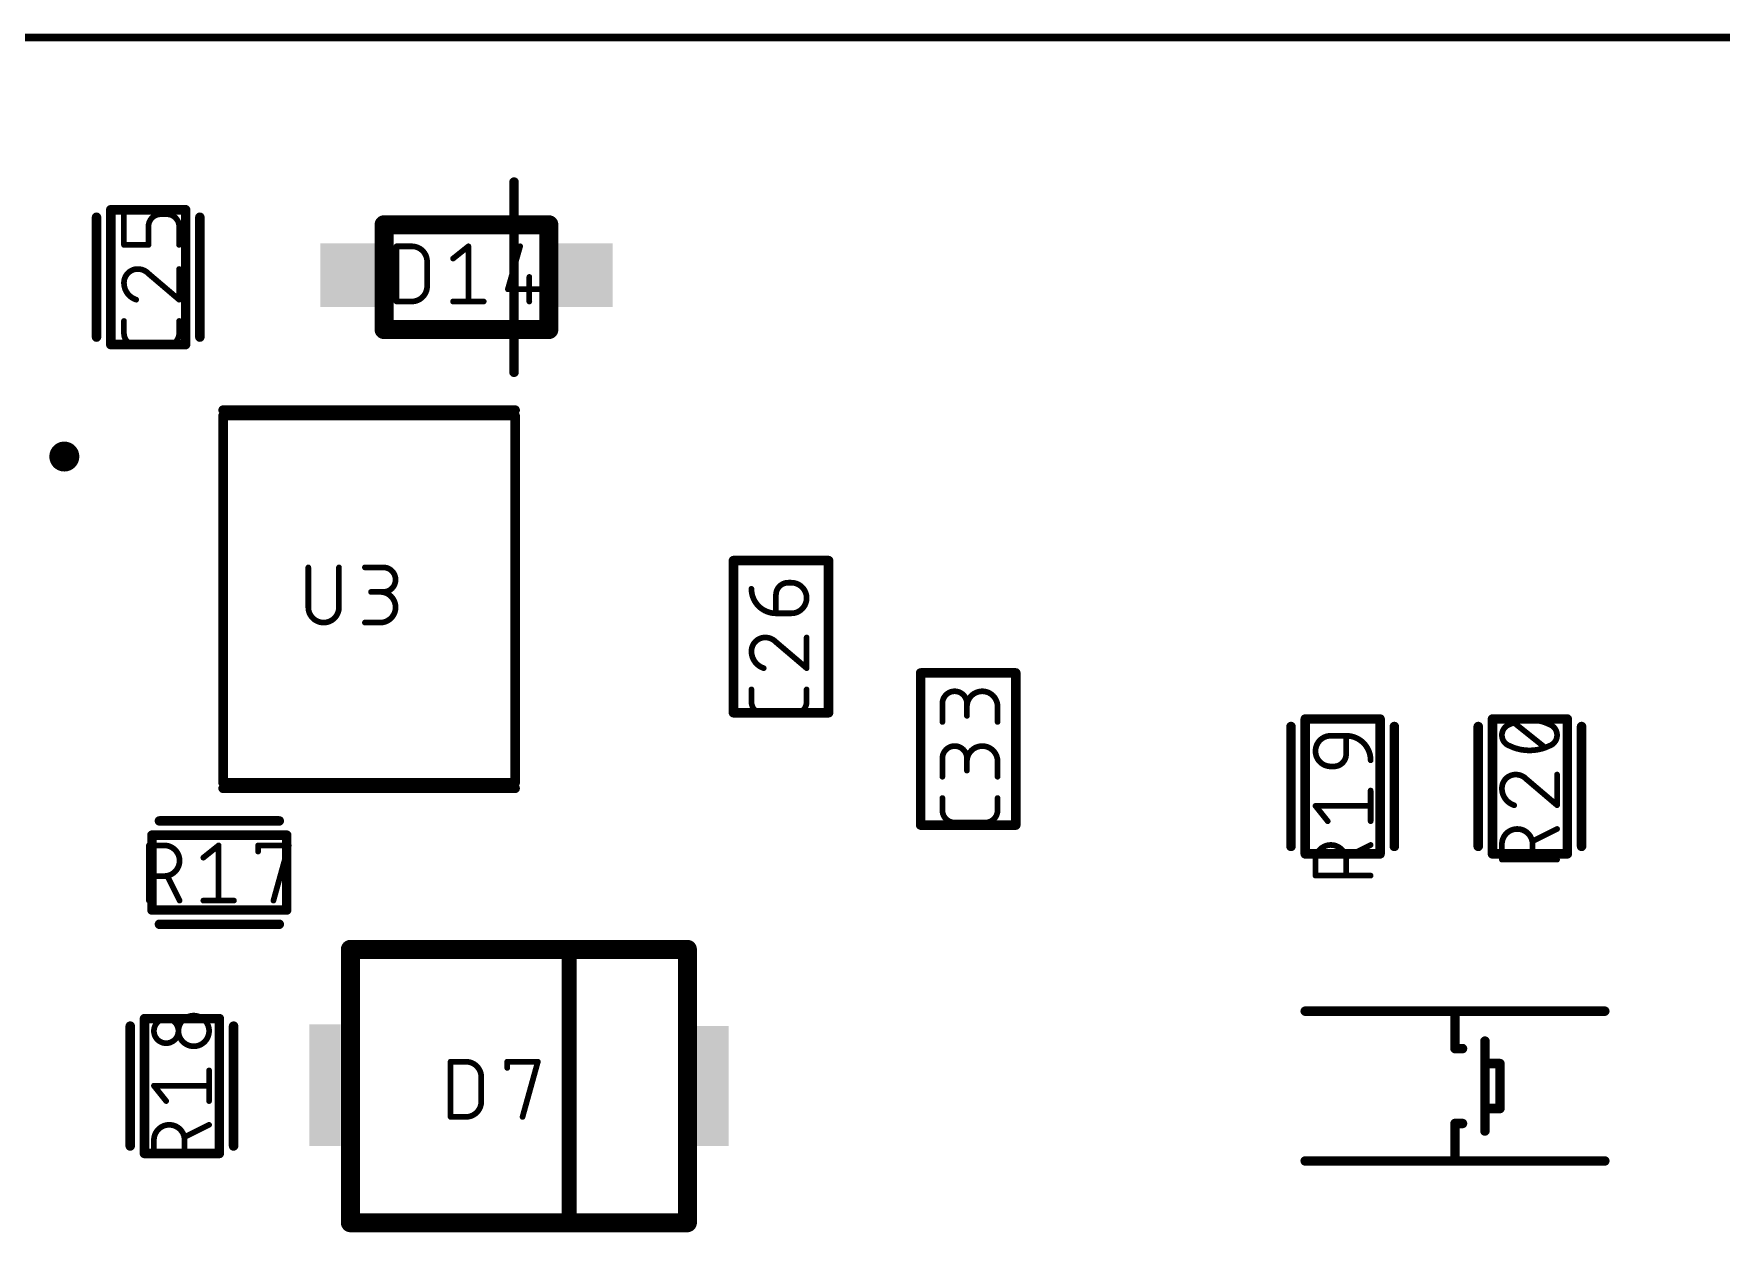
# Model space of a CAD drawing. Extents: x 0 to 107, y -11 to 54.
# Drawn here: x 14.02 to 36.56, y 38.05 to 54.05 of the extents above; entities that cross this region are included whole.
import ezdxf

# ---------------------------------------------------------------- set-up
doc = ezdxf.new("R2010")
doc.units = 0
for name, color, linetype in [('117', 253, 'CONTINUOUS'), ('21', 253, 'CONTINUOUS'), ('51', 253, 'CONTINUOUS')]:
    doc.layers.add(name, color=color, linetype=linetype)

# ---------------------------------------------------------------- blocks, each defined once
blk = doc.blocks.new('RECT')
blk.add_solid([(-0.5, -0.5), (0.5, -0.5), (-0.5, 0.5), (0.5, 0.5)])

msp = doc.modelspace()

# ---------------------------------------------------------------- linework, layer by layer
at = {"layer": '117'}
for points, const_width in [([(105, 54), (1.5, 54)], 0.1), ([(15.2264, 51.2311), (15.2264, 51.6403)], 0.0762), ([(15.7994, 51.6403), (15.7175, 51.6403)], 0.0762), ([(15.5538, 51.4766), (15.5538, 51.2311)], 0.0762), ([(15.963, 51.2311), (15.963, 51.4766)], 0.0762), ([(15.5538, 51.2311), (15.2264, 51.2311)], 0.0762), ([(18.8653, 50.4753), (18.8653, 51.2119)], 0.0762), ([(18.8653, 51.2119), (19.0699, 51.2119)], 0.0762), ([(19.6212, 51.0482), (19.8258, 51.2119)], 0.0762), ([(19.8258, 51.2119), (19.8258, 50.4753)], 0.0762), ([(20.5164, 51.2119), (20.3527, 50.639)], 0.0762), ([(15.963, 50.4995), (15.963, 50.9088)], 0.0762), ([(19.2745, 51.0073), (19.2745, 50.6799)], 0.0762), ([(15.5538, 50.8474), (15.963, 50.4995)], 0.0762), ([(20.6391, 50.8027), (20.6391, 50.4753)], 0.0762), ([(19.0699, 50.4753), (18.8653, 50.4753)], 0.0762), ([(19.6212, 50.4753), (20.0304, 50.4753)], 0.0762), ([(20.3527, 50.639), (20.7619, 50.639)], 0.0762), ([(15.2264, 50.0513), (15.2264, 50.215)], 0.0762), ([(15.963, 50.215), (15.963, 50.0513)], 0.0762), ([(15.7994, 49.8876), (15.3901, 49.8876)], 0.0762), ([(17.6881, 46.9247), (17.6881, 46.3927)], 0.0762), ([(18.0973, 46.3927), (18.0973, 46.9247)], 0.0762), ([(18.444, 46.9247), (18.6895, 46.9247)], 0.0762), ([(24.0964, 46.7208), (24.1373, 46.7208)], 0.0762), ([(18.6895, 46.5973), (18.5258, 46.5973)], 0.0762), ([(23.9327, 46.3115), (23.9327, 46.5571)], 0.0762), ([(18.444, 46.1881), (18.6486, 46.1881)], 0.0762), ([(24.1373, 46.3115), (23.9327, 46.3115)], 0.0762), ([(24.3419, 45.58), (24.3419, 45.9892)], 0.0762), ([(23.9327, 45.9278), (24.3419, 45.58)], 0.0762), ([(23.6053, 45.1318), (23.6053, 45.2955)], 0.0762), ([(24.3419, 45.2955), (24.3419, 45.1318)], 0.0762), ([(26.1553, 44.8615), (26.1553, 45.1071)], 0.0762), ([(26.4827, 45.1071), (26.4827, 44.9434)], 0.0762), ([(26.8919, 44.8615), (26.8919, 45.0661)], 0.0762), ([(24.1782, 44.9681), (23.769, 44.9681)], 0.0762), ([(34.1994, 44.522), (33.7901, 44.8494)], 0.0762), ([(31.3416, 44.6769), (31.5462, 44.6769)], 0.0762), ([(31.5462, 44.6769), (31.5462, 44.4313)], 0.0762), ([(26.1553, 44.13), (26.1553, 44.3755)], 0.0762), ([(26.4827, 44.3755), (26.4827, 44.2119)], 0.0762), ([(26.8919, 44.13), (26.8919, 44.3346)], 0.0762), ([(31.3825, 44.2676), (31.3416, 44.2676)], 0.0762), ([(34.363, 43.7495), (34.363, 44.1588)], 0.0762), ([(31.8736, 43.5361), (31.8736, 43.9453)], 0.0762), ([(33.9538, 44.0974), (34.363, 43.7495)], 0.0762), ([(26.1553, 43.6818), (26.1553, 43.8455)], 0.0762), ([(26.8919, 43.8455), (26.8919, 43.6818)], 0.0762), ([(31.3006, 43.5361), (31.137, 43.7407)], 0.0762), ([(31.137, 43.7407), (31.8736, 43.7407)], 0.0762), ([(26.7282, 43.5181), (26.319, 43.5181)], 0.0762), ([(33.6264, 43.0231), (33.6264, 43.2277)], 0.0762), ([(34.363, 43.4324), (34.0357, 43.2687)], 0.0762), ([(34.0357, 43.2277), (34.0357, 43.0231)], 0.0762), ([(15.5597, 42.4764), (15.5597, 43.213)], 0.0762), ([(15.5597, 43.213), (15.7643, 43.213)], 0.0762), ([(16.2861, 43.0494), (16.4907, 43.213)], 0.0762), ([(16.4907, 43.213), (16.4907, 42.4764)], 0.0762), ([(17.0176, 43.1312), (17.0176, 43.213)], 0.0762), ([(17.0176, 43.213), (17.4269, 43.213)], 0.0762), ([(17.4269, 43.213), (17.2223, 42.4764)], 0.0762), ([(31.137, 42.8097), (31.137, 43.0143)], 0.0762), ([(31.8736, 43.2189), (31.5462, 43.0553)], 0.0762), ([(31.5462, 43.0143), (31.5462, 42.8097)], 0.0762), ([(34.363, 43.0231), (33.6264, 43.0231)], 0.0762), ([(15.7643, 42.8038), (15.5597, 42.8038)], 0.0762), ([(15.9689, 42.4764), (15.8053, 42.8038)], 0.0762), ([(31.8736, 42.8097), (31.137, 42.8097)], 0.0762), ([(16.2861, 42.4764), (16.6953, 42.4764)], 0.0762), ([(19.5881, 39.5881), (19.5881, 40.3247)], 0.0762), ([(19.5881, 40.3247), (19.7927, 40.3247)], 0.0762), ([(20.344, 40.2429), (20.344, 40.3247)], 0.0762), ([(20.344, 40.3247), (20.7532, 40.3247)], 0.0762), ([(20.7532, 40.3247), (20.5486, 39.5881)], 0.0762), ([(16.363, 39.7995), (16.363, 40.2088)], 0.0762), ([(19.9973, 40.1201), (19.9973, 39.7927)], 0.0762), ([(15.7901, 39.7995), (15.6264, 40.0041)], 0.0762), ([(15.6264, 40.0041), (16.363, 40.0041)], 0.0762), ([(16.363, 39.4824), (16.0357, 39.3187)], 0.0762), ([(19.7927, 39.5881), (19.5881, 39.5881)], 0.0762), ([(15.6264, 39.0731), (15.6264, 39.2777)], 0.0762), ([(16.0357, 39.2777), (16.0357, 39.0731)], 0.0762), ([(16.363, 39.0731), (15.6264, 39.0731)], 0.0762)]:
    msp.add_lwpolyline(points, dxfattribs=dict(at, const_width=const_width))
for points, const_width in [([(15.2455, 51.6403, 1), (15.2074, 51.6403)], 0.0381), ([(15.7175, 51.6403, 0.4142), (15.5538, 51.4766)], 0.0762), ([(15.7175, 51.6593, 1), (15.7175, 51.6212)], 0.0381), ([(15.7175, 51.6212, 1), (15.7175, 51.6593)], 0.0381), ([(15.963, 51.4766, 0.4142), (15.7994, 51.6403)], 0.0762), ([(15.7994, 51.6593, 1), (15.7994, 51.6212)], 0.0381), ([(15.7994, 51.6212, 1), (15.7994, 51.6593)], 0.0381), ([(15.5729, 51.4766, 1), (15.5348, 51.4766)], 0.0381), ([(15.5348, 51.4766, 1), (15.5729, 51.4766)], 0.0381), ([(15.9821, 51.4766, 1), (15.944, 51.4766)], 0.0381), ([(15.944, 51.4766, 1), (15.9821, 51.4766)], 0.0381), ([(15.2264, 51.2501, 1), (15.2264, 51.212)], 0.0381), ([(15.2074, 51.2311, 1), (15.2455, 51.2311)], 0.0381), ([(15.5348, 51.2311, 1), (15.5729, 51.2311)], 0.0381), ([(15.5538, 51.212, 1), (15.5538, 51.2501)], 0.0381), ([(15.944, 51.2311, 1), (15.9821, 51.2311)], 0.0381), ([(18.8843, 51.2119, 1), (18.8462, 51.2119)], 0.0381), ([(18.8653, 51.2309, 1), (18.8653, 51.1928)], 0.0381), ([(19.2745, 51.0073, 0.4142), (19.0699, 51.2119)], 0.0762), ([(19.0699, 51.2309, 1), (19.0699, 51.1928)], 0.0381), ([(19.0699, 51.1928, 1), (19.0699, 51.2309)], 0.0381), ([(19.8448, 51.2119, 1), (19.8067, 51.2119)], 0.0381), ([(19.8377, 51.197, 1), (19.8139, 51.2268)], 0.0381), ([(20.5347, 51.2067, 1), (20.498, 51.2171)], 0.0381), ([(15.4106, 50.9088, 0.4142), (15.2264, 50.7246)], 0.0762), ([(15.5538, 50.8474, 0.2053), (15.4106, 50.9088)], 0.0762), ([(15.4106, 50.9278, 1), (15.4106, 50.8897)], 0.0381), ([(15.4106, 50.8897, 1), (15.4106, 50.9278)], 0.0381), ([(15.9821, 50.9088, 1), (15.944, 50.9088)], 0.0381), ([(19.2935, 51.0073, 1), (19.2554, 51.0073)], 0.0381), ([(19.2554, 51.0073, 1), (19.2935, 51.0073)], 0.0381), ([(19.6093, 51.0631, 1), (19.6331, 51.0333)], 0.0381), ([(15.2264, 50.7246, 0.3252), (15.3901, 50.4995)], 0.0762), ([(15.2455, 50.7246, 1), (15.2074, 50.7246)], 0.0381), ([(15.2074, 50.7246, 1), (15.2455, 50.7246)], 0.0381), ([(15.5662, 50.8619, 1), (15.5415, 50.8329)], 0.0381), ([(15.54, 50.8342, 1), (15.5676, 50.8605)], 0.0381), ([(19.0699, 50.4753, 0.4142), (19.2745, 50.6799)], 0.0762), ([(19.2935, 50.6799, 1), (19.2554, 50.6799)], 0.0381), ([(20.6582, 50.8027, 1), (20.6201, 50.8027)], 0.0381), ([(15.3843, 50.4814, 1), (15.396, 50.5177)], 0.0381), ([(15.944, 50.4995, 1), (15.9821, 50.4995)], 0.0381), ([(15.9507, 50.485, 1), (15.9754, 50.5141)], 0.0381), ([(18.8462, 50.4753, 1), (18.8843, 50.4753)], 0.0381), ([(18.8653, 50.4944, 1), (18.8653, 50.4563)], 0.0381), ([(19.0699, 50.4943, 1), (19.0699, 50.4563)], 0.0381), ([(19.0699, 50.4563, 1), (19.0699, 50.4944)], 0.0381), ([(19.2554, 50.6799, 1), (19.2935, 50.6799)], 0.0381), ([(19.6212, 50.4944, 1), (19.6212, 50.4563)], 0.0381), ([(19.8067, 50.4753, 1), (19.8448, 50.4753)], 0.0381), ([(20.0304, 50.4563, 1), (20.0304, 50.4944)], 0.0381), ([(20.3527, 50.658, 1), (20.3527, 50.6199)], 0.0381), ([(20.3344, 50.6442, 1), (20.371, 50.6338)], 0.0381), ([(20.6201, 50.4753, 1), (20.6582, 50.4753)], 0.0381), ([(20.7619, 50.6199, 1), (20.7619, 50.658)], 0.0381), ([(15.2455, 50.215, 1), (15.2074, 50.215)], 0.0381), ([(15.9821, 50.215, 1), (15.944, 50.215)], 0.0381), ([(15.2264, 50.0513, 0.4142), (15.3901, 49.8876)], 0.0762), ([(15.2455, 50.0513, 1), (15.2074, 50.0513)], 0.0381), ([(15.2074, 50.0513, 1), (15.2455, 50.0513)], 0.0381), ([(15.7994, 49.8876, 0.4142), (15.963, 50.0513)], 0.0762), ([(15.9821, 50.0513, 1), (15.944, 50.0513)], 0.0381), ([(15.944, 50.0513, 1), (15.9821, 50.0513)], 0.0381), ([(15.3901, 49.9067, 1), (15.3901, 49.8686)], 0.0381), ([(15.3901, 49.8686, 1), (15.3901, 49.9067)], 0.0381), ([(15.7994, 49.9067, 1), (15.7994, 49.8686)], 0.0381), ([(15.7994, 49.8686, 1), (15.7994, 49.9067)], 0.0381), ([(17.7072, 46.9247, 1), (17.6691, 46.9247)], 0.0381), ([(18.1164, 46.9247, 1), (18.0783, 46.9247)], 0.0381), ([(18.444, 46.9438, 1), (18.444, 46.9057)], 0.0381), ([(18.6895, 46.9438, 1), (18.6895, 46.9057)], 0.0381), ([(18.6895, 46.5973, 1), (18.6895, 46.9247)], 0.0762), ([(18.6895, 46.9057, 1), (18.6895, 46.9438)], 0.0381), ([(23.6053, 46.6389, 0.4142), (23.9327, 46.3115)], 0.0762), ([(23.6243, 46.6389, 1), (23.5862, 46.6389)], 0.0381), ([(24.0964, 46.7207, 0.4142), (23.9327, 46.5571)], 0.0762), ([(24.0964, 46.7398, 1), (24.0964, 46.7017)], 0.0381), ([(24.0964, 46.7017, 1), (24.0964, 46.7398)], 0.0381), ([(24.1373, 46.3115, 1), (24.1373, 46.7208)], 0.0762), ([(24.1373, 46.7398, 1), (24.1373, 46.7017)], 0.0381), ([(24.1373, 46.7017, 1), (24.1373, 46.7398)], 0.0381), ([(17.6881, 46.3927, 1), (18.0973, 46.3927)], 0.0762), ([(17.7072, 46.3927, 1), (17.6691, 46.3927)], 0.0381), ([(18.1164, 46.3927, 1), (18.0783, 46.3927)], 0.0381), ([(18.5258, 46.6164, 1), (18.5258, 46.5783)], 0.0381), ([(18.6486, 46.1881, 1), (18.6486, 46.5973)], 0.0762), ([(18.6486, 46.6164, 1), (18.6486, 46.5783)], 0.0381), ([(18.6895, 46.6164, 1), (18.6895, 46.5783)], 0.0381), ([(18.6895, 46.5783, 1), (18.6895, 46.6164)], 0.0381), ([(23.9517, 46.5571, 1), (23.9136, 46.5571)], 0.0381), ([(23.9136, 46.5571, 1), (23.9517, 46.5571)], 0.0381), ([(17.6691, 46.3927, 1), (17.7072, 46.3927)], 0.0381), ([(18.0783, 46.3927, 1), (18.1164, 46.3927)], 0.0381), ([(18.444, 46.2072, 1), (18.444, 46.1691)], 0.0381), ([(18.6486, 46.2072, 1), (18.6486, 46.1691)], 0.0381), ([(18.6486, 46.1691, 1), (18.6486, 46.2072)], 0.0381), ([(23.9136, 46.3115, 1), (23.9517, 46.3115)], 0.0381), ([(23.9327, 46.3306, 1), (23.9327, 46.2925)], 0.0381), ([(23.9327, 46.2925, 1), (23.9327, 46.3306)], 0.0381), ([(24.1373, 46.3306, 1), (24.1373, 46.2925)], 0.0381), ([(24.1373, 46.2925, 1), (24.1373, 46.3306)], 0.0381), ([(23.7895, 45.9892, 0.4142), (23.6053, 45.8051)], 0.0762), ([(23.7894, 46.0083, 1), (23.7895, 45.9702)], 0.0381), ([(23.9327, 45.9278, 0.2053), (23.7895, 45.9892)], 0.0762), ([(23.7895, 45.9702, 1), (23.7895, 46.0083)], 0.0381), ([(24.361, 45.9892, 1), (24.3229, 45.9892)], 0.0381), ([(23.6053, 45.8051, 0.3252), (23.769, 45.58)], 0.0762), ([(23.5862, 45.8051, 1), (23.6243, 45.8051)], 0.0381), ([(23.6243, 45.8051, 1), (23.5863, 45.8051)], 0.0381), ([(23.945, 45.9424, 1), (23.9203, 45.9133)], 0.0381), ([(23.9189, 45.9147, 1), (23.9465, 45.941)], 0.0381), ([(23.7631, 45.5619, 1), (23.7749, 45.5981)], 0.0381), ([(24.3229, 45.58, 1), (24.361, 45.58)], 0.0381), ([(24.3296, 45.5655, 1), (24.3542, 45.5945)], 0.0381), ([(23.6243, 45.2955, 1), (23.5862, 45.2955)], 0.0381), ([(24.361, 45.2955, 1), (24.3229, 45.2955)], 0.0381), ([(26.4827, 45.1071, 1), (26.1553, 45.1071)], 0.0762), ([(26.8919, 45.0661, 1), (26.4827, 45.0661)], 0.0762), ([(23.6053, 45.1318, 0.4142), (23.769, 44.9681)], 0.0762), ([(23.6243, 45.1318, 1), (23.5862, 45.1318)], 0.0381), ([(23.5862, 45.1318, 1), (23.6243, 45.1318)], 0.0381), ([(24.1782, 44.9681, 0.4142), (24.3419, 45.1318)], 0.0762), ([(24.361, 45.1318, 1), (24.3229, 45.1318)], 0.0381), ([(24.3229, 45.1318, 1), (24.361, 45.1318)], 0.0381), ([(26.1744, 45.1071, 1), (26.1363, 45.1071)], 0.0381), ([(26.1363, 45.1071, 1), (26.1744, 45.1071)], 0.0381), ([(26.5017, 45.1071, 1), (26.4636, 45.1071)], 0.0381), ([(26.4636, 45.1071, 1), (26.5017, 45.1071)], 0.0381), ([(26.4636, 45.0661, 1), (26.5017, 45.0661)], 0.0381), ([(26.9109, 45.0661, 1), (26.8728, 45.0661)], 0.0381), ([(26.8728, 45.0661, 1), (26.9109, 45.0661)], 0.0381), ([(23.769, 44.9871, 1), (23.769, 44.949)], 0.0381), ([(23.769, 44.949, 1), (23.769, 44.9871)], 0.0381), ([(24.1782, 44.9871, 1), (24.1782, 44.949)], 0.0381), ([(24.1782, 44.949, 1), (24.1782, 44.9871)], 0.0381), ([(26.1363, 44.8615, 1), (26.1744, 44.8615)], 0.0381), ([(26.4636, 44.9434, 1), (26.5017, 44.9434)], 0.0381), ([(26.8728, 44.8615, 1), (26.9109, 44.8615)], 0.0381), ([(33.7288, 44.8289, 0.3205), (33.6264, 44.6857)], 0.0762), ([(33.9947, 44.8903, 0.1139), (33.7288, 44.8289)], 0.0762), ([(33.7204, 44.846, 1), (33.7371, 44.8118)], 0.0381), ([(33.7349, 44.8109, 1), (33.7226, 44.8469)], 0.0381), ([(33.802, 44.8642, 1), (33.7782, 44.8345)], 0.0381), ([(34.2607, 44.8289, 0.1139), (33.9947, 44.8903)], 0.0762), ([(33.9947, 44.9093, 1), (33.9947, 44.8712)], 0.0381), ([(33.9947, 44.8712, 1), (33.9947, 44.9093)], 0.0381), ([(34.363, 44.6857, 0.3205), (34.2607, 44.8289)], 0.0762), ([(34.2669, 44.8469, 1), (34.2546, 44.8109)], 0.0381), ([(34.2524, 44.8118, 1), (34.2691, 44.846)], 0.0381), ([(31.3416, 44.6769, 1), (31.3416, 44.2676)], 0.0762), ([(31.3416, 44.6959, 1), (31.3416, 44.6578)], 0.0381), ([(31.3416, 44.6578, 1), (31.3416, 44.6959)], 0.0381), ([(31.5652, 44.6769, 1), (31.5271, 44.6769)], 0.0381), ([(31.8736, 44.3495, 0.4142), (31.5462, 44.6769)], 0.0762), ([(31.5462, 44.6959, 1), (31.5462, 44.6578)], 0.0381), ([(31.5462, 44.6578, 1), (31.5462, 44.6959)], 0.0381), ([(33.6264, 44.6857, 0.3205), (33.7288, 44.5424)], 0.0762), ([(33.6455, 44.6857, 1), (33.6074, 44.6857)], 0.0381), ([(33.6074, 44.6857, 1), (33.6455, 44.6857)], 0.0381), ([(34.2607, 44.5424, 0.3204), (34.363, 44.6857)], 0.0762), ([(34.3821, 44.6857, 1), (34.344, 44.6857)], 0.0381), ([(34.344, 44.6857, 1), (34.3821, 44.6857)], 0.0381), ([(26.4827, 44.3755, 1), (26.1553, 44.3755)], 0.0762), ([(26.1744, 44.3755, 1), (26.1363, 44.3755)], 0.0381), ([(26.1363, 44.3755, 1), (26.1744, 44.3755)], 0.0381), ([(26.5017, 44.3755, 1), (26.4636, 44.3755)], 0.0381), ([(26.4636, 44.3755, 1), (26.5017, 44.3755)], 0.0381), ([(26.8919, 44.3346, 1), (26.4827, 44.3346)], 0.0762), ([(31.3825, 44.2676, 0.4142), (31.5462, 44.4313)], 0.0762), ([(31.5652, 44.4313, 1), (31.5271, 44.4313)], 0.0381), ([(31.5271, 44.4313, 1), (31.5652, 44.4313)], 0.0381), ([(33.7371, 44.5596, 1), (33.7204, 44.5253)], 0.0381), ([(33.7288, 44.5424, 0.1139), (33.9947, 44.4811)], 0.0762), ([(33.7226, 44.5244, 1), (33.7349, 44.5605)], 0.0381), ([(33.9947, 44.4811, 0.1139), (34.2607, 44.5424)], 0.0762), ([(33.9947, 44.5001, 1), (33.9947, 44.462)], 0.0381), ([(33.9947, 44.462, 1), (33.9947, 44.5001)], 0.0381), ([(34.1875, 44.5071, 1), (34.2113, 44.5369)], 0.0381), ([(34.2546, 44.5605, 1), (34.2669, 44.5244)], 0.0381), ([(34.2691, 44.5253, 1), (34.2524, 44.5596)], 0.0381), ([(26.4636, 44.3346, 1), (26.5017, 44.3346)], 0.0381), ([(26.4636, 44.2119, 1), (26.5017, 44.2119)], 0.0381), ([(26.9109, 44.3346, 1), (26.8728, 44.3346)], 0.0381), ([(26.8728, 44.3346, 1), (26.9109, 44.3346)], 0.0381), ([(31.3416, 44.2867, 1), (31.3416, 44.2486)], 0.0381), ([(31.3416, 44.2486, 1), (31.3416, 44.2867)], 0.0381), ([(31.3825, 44.2867, 1), (31.3825, 44.2486)], 0.0381), ([(31.3825, 44.2486, 1), (31.3825, 44.2867)], 0.0381), ([(31.8545, 44.3495, 1), (31.8926, 44.3495)], 0.0381), ([(33.8106, 44.1588, 0.4142), (33.6264, 43.9746)], 0.0762), ([(33.9538, 44.0974, 0.2053), (33.8106, 44.1588)], 0.0762), ([(33.8106, 44.1778, 1), (33.8106, 44.1397)], 0.0381), ([(33.8106, 44.1397, 1), (33.8106, 44.1778)], 0.0381), ([(34.3821, 44.1588, 1), (34.344, 44.1588)], 0.0381), ([(26.1363, 44.13, 1), (26.1744, 44.13)], 0.0381), ([(26.8728, 44.13, 1), (26.9109, 44.13)], 0.0381), ([(31.8926, 43.9453, 1), (31.8545, 43.9453)], 0.0381), ([(33.6264, 43.9746, 0.3252), (33.7901, 43.7495)], 0.0762), ([(33.6455, 43.9746, 1), (33.6074, 43.9746)], 0.0381), ([(33.6074, 43.9746, 1), (33.6455, 43.9746)], 0.0381), ([(33.9662, 44.1119, 1), (33.9415, 44.0829)], 0.0381), ([(33.94, 44.0842, 1), (33.9676, 44.1105)], 0.0381), ([(26.1743, 43.6818, 1), (26.1362, 43.6818)], 0.0381), ([(26.1744, 43.8455, 1), (26.1363, 43.8455)], 0.0381), ([(26.1553, 43.6818, 0.4142), (26.319, 43.5181)], 0.0762), ([(26.7282, 43.5181, 0.4142), (26.8919, 43.6818)], 0.0762), ([(26.9109, 43.8455, 1), (26.8728, 43.8455)], 0.0381), ([(26.9109, 43.6818, 1), (26.8728, 43.6818)], 0.0381), ([(31.1518, 43.7526, 1), (31.1221, 43.7288)], 0.0381), ([(31.137, 43.7598, 1), (31.137, 43.7217)], 0.0381), ([(31.8736, 43.7217, 1), (31.8736, 43.7598)], 0.0381), ([(33.7843, 43.7314, 1), (33.796, 43.7677)], 0.0381), ([(34.344, 43.7495, 1), (34.3821, 43.7495)], 0.0381), ([(34.3507, 43.735, 1), (34.3754, 43.7641)], 0.0381), ([(26.1363, 43.6818, 1), (26.1744, 43.6818)], 0.0381), ([(26.319, 43.5372, 1), (26.319, 43.4991)], 0.0381), ([(26.319, 43.4991, 1), (26.319, 43.5372)], 0.0381), ([(26.7282, 43.5372, 1), (26.7282, 43.4991)], 0.0381), ([(26.7282, 43.4991, 1), (26.7282, 43.5372)], 0.0381), ([(26.8728, 43.6818, 1), (26.9109, 43.6818)], 0.0381), ([(31.2858, 43.5242, 1), (31.3155, 43.548)], 0.0381), ([(31.8545, 43.5361, 1), (31.8926, 43.5361)], 0.0381), ([(34.0357, 43.2277, 1), (33.6264, 43.2277)], 0.0762), ([(33.6455, 43.2277, 1), (33.6074, 43.2277)], 0.0381), ([(34.0271, 43.2857, 1), (34.0442, 43.2516)], 0.0381), ([(34.0547, 43.2277, 1), (34.0166, 43.2277)], 0.0381), ([(34.3716, 43.4153, 1), (34.3545, 43.4494)], 0.0381), ([(15.5597, 43.2321, 1), (15.5597, 43.194)], 0.0381), ([(15.5788, 43.213, 1), (15.5407, 43.213)], 0.0381), ([(15.7643, 43.2321, 1), (15.7643, 43.194)], 0.0381), ([(15.7643, 42.8038, 1), (15.7643, 43.213)], 0.0762), ([(15.7643, 43.194, 1), (15.7643, 43.2321)], 0.0381), ([(16.2742, 43.0642, 1), (16.298, 43.0345)], 0.0381), ([(16.5098, 43.213, 1), (16.4717, 43.213)], 0.0381), ([(16.5026, 43.1982, 1), (16.4788, 43.2279)], 0.0381), ([(17.0176, 43.2321, 1), (17.0176, 43.194)], 0.0381), ([(17.0367, 43.213, 1), (16.9986, 43.213)], 0.0381), ([(16.9986, 43.1312, 1), (17.0367, 43.1312)], 0.0381), ([(17.4452, 43.2079, 1), (17.4085, 43.2181)], 0.0381), ([(17.4269, 43.194, 1), (17.4269, 43.2321)], 0.0381), ([(31.156, 43.0143, 1), (31.1179, 43.0143)], 0.0381), ([(31.5462, 43.0143, 1), (31.137, 43.0143)], 0.0762), ([(31.5377, 43.0723, 1), (31.5547, 43.0382)], 0.0381), ([(31.5652, 43.0143, 1), (31.5271, 43.0143)], 0.0381), ([(31.8821, 43.2019, 1), (31.865, 43.236)], 0.0381), ([(33.6074, 43.2277, 1), (33.6455, 43.2277)], 0.0381), ([(33.6264, 43.0422, 1), (33.6264, 43.0041)], 0.0381), ([(33.6074, 43.0231, 1), (33.6455, 43.0231)], 0.0381), ([(34.0166, 43.2277, 1), (34.0547, 43.2277)], 0.0381), ([(34.0166, 43.0231, 1), (34.0547, 43.0231)], 0.0381), ([(34.363, 43.0041, 1), (34.363, 43.0422)], 0.0381), ([(15.5597, 42.8229, 1), (15.5597, 42.7848)], 0.0381), ([(15.7643, 42.8229, 1), (15.7643, 42.7848)], 0.0381), ([(15.7643, 42.7848, 1), (15.7643, 42.8229)], 0.0381), ([(15.8223, 42.8123, 1), (15.7882, 42.7953)], 0.0381), ([(31.1179, 43.0143, 1), (31.156, 43.0143)], 0.0381), ([(31.1179, 42.8097, 1), (31.156, 42.8097)], 0.0381), ([(31.137, 42.8288, 1), (31.137, 42.7907)], 0.0381), ([(31.5271, 43.0143, 1), (31.5652, 43.0143)], 0.0381), ([(31.5271, 42.8097, 1), (31.5652, 42.8097)], 0.0381), ([(31.8736, 42.7907, 1), (31.8736, 42.8288)], 0.0381), ([(15.5407, 42.4764, 1), (15.5788, 42.4764)], 0.0381), ([(15.9519, 42.4679, 1), (15.986, 42.485)], 0.0381), ([(16.2861, 42.4955, 1), (16.2861, 42.4574)], 0.0381), ([(16.4717, 42.4764, 1), (16.5098, 42.4764)], 0.0381), ([(16.6953, 42.4574, 1), (16.6953, 42.4955)], 0.0381), ([(17.2039, 42.4815, 1), (17.2406, 42.4713)], 0.0381), ([(15.7901, 40.8994, 1), (15.7901, 40.572)], 0.0762), ([(15.7901, 40.572, 1), (15.7901, 40.8994)], 0.0762), ([(15.7901, 40.9184, 1), (15.7901, 40.8803)], 0.0381), ([(15.7901, 40.8803, 1), (15.7901, 40.9184)], 0.0381), ([(16.1584, 40.9403, 1), (16.1584, 40.5311)], 0.0762), ([(16.1584, 40.5311, 1), (16.1584, 40.9403)], 0.0762), ([(16.1584, 40.9593, 1), (16.1584, 40.9212)], 0.0381), ([(16.1584, 40.9212, 1), (16.1584, 40.9593)], 0.0381), ([(15.7901, 40.591, 1), (15.7901, 40.5529)], 0.0381), ([(15.7901, 40.5529, 1), (15.7901, 40.591)], 0.0381), ([(16.1584, 40.5501, 1), (16.1584, 40.512)], 0.0381), ([(16.1584, 40.512, 1), (16.1584, 40.5501)], 0.0381), ([(19.5881, 40.3438, 1), (19.5881, 40.3056)], 0.0381), ([(19.6072, 40.3247, 1), (19.5691, 40.3247)], 0.0381), ([(19.7927, 40.3438, 1), (19.7927, 40.3056)], 0.0381), ([(19.9973, 40.1201, 0.4142), (19.7927, 40.3247)], 0.0762), ([(19.7927, 40.3056, 1), (19.7927, 40.3438)], 0.0381), ([(20.344, 40.3438, 1), (20.344, 40.3056)], 0.0381), ([(20.3631, 40.3247, 1), (20.325, 40.3247)], 0.0381), ([(20.7716, 40.3196, 1), (20.7349, 40.3298)], 0.0381), ([(20.7532, 40.3056, 1), (20.7532, 40.3438)], 0.0381), ([(16.3821, 40.2088, 1), (16.344, 40.2088)], 0.0381), ([(20.0164, 40.1201, 1), (19.9783, 40.1201)], 0.0381), ([(19.9783, 40.1201, 1), (20.0164, 40.1201)], 0.0381), ([(20.325, 40.2429, 1), (20.3631, 40.2429)], 0.0381), ([(15.6264, 40.0232, 1), (15.6264, 39.9851)], 0.0381), ([(15.6413, 40.016, 1), (15.6116, 39.9922)], 0.0381), ([(16.363, 39.9851, 1), (16.363, 40.0232)], 0.0381), ([(15.7753, 39.7876, 1), (15.805, 39.8114)], 0.0381), ([(16.344, 39.7995, 1), (16.3821, 39.7995)], 0.0381), ([(19.7927, 39.5881, 0.4142), (19.9973, 39.7927)], 0.0762), ([(20.0164, 39.7927, 1), (19.9783, 39.7927)], 0.0381), ([(19.9783, 39.7927, 1), (20.0164, 39.7927)], 0.0381), ([(16.0357, 39.2777, 1), (15.6264, 39.2777)], 0.0762), ([(16.3716, 39.4653, 1), (16.3545, 39.4994)], 0.0381), ([(19.5881, 39.6072, 1), (19.5881, 39.5691)], 0.0381), ([(19.5691, 39.5881, 1), (19.6072, 39.5881)], 0.0381), ([(19.7927, 39.6071, 1), (19.7927, 39.5691)], 0.0381), ([(19.7927, 39.5691, 1), (19.7927, 39.6072)], 0.0381), ([(20.5303, 39.5932, 1), (20.567, 39.583)], 0.0381), ([(15.6455, 39.2777, 1), (15.6074, 39.2777)], 0.0381), ([(15.6074, 39.2777, 1), (15.6455, 39.2777)], 0.0381), ([(16.0271, 39.3357, 1), (16.0442, 39.3016)], 0.0381), ([(16.0547, 39.2777, 1), (16.0166, 39.2777)], 0.0381), ([(16.0166, 39.2777, 1), (16.0547, 39.2777)], 0.0381), ([(15.6264, 39.0922, 1), (15.6264, 39.0541)], 0.0381), ([(15.6074, 39.0731, 1), (15.6455, 39.0731)], 0.0381), ([(16.0166, 39.0731, 1), (16.0547, 39.0731)], 0.0381), ([(16.363, 39.0541, 1), (16.363, 39.0922)], 0.0381)]:
    msp.add_lwpolyline(points, format="xyb", dxfattribs=dict(at, const_width=const_width))
at = {"layer": '21'}
for points, const_width in [([(20.435, 49.53), (20.435, 52.07)], 0.127), ([(14.86, 51.6), (14.86, 50)], 0.127), ([(16.24, 51.6), (16.24, 50)], 0.127), ([(16.55, 49.025), (20.45, 49.025)], 0.127), ([(23.365, 47.016), (24.635, 47.016)], 0.127), ([(23.365, 44.984), (23.365, 47.016)], 0.127), ([(24.635, 44.984), (24.635, 47.016)], 0.127), ([(25.865, 45.516), (27.135, 45.516)], 0.127), ([(25.865, 43.484), (25.865, 45.516)], 0.127), ([(27.135, 43.484), (27.135, 45.516)], 0.127), ([(23.365, 44.984), (24.635, 44.984)], 0.127), ([(30.81, 44.8), (30.81, 43.2)], 0.127), ([(32.19, 44.8), (32.19, 43.2)], 0.127), ([(33.31, 43.2), (33.31, 44.8)], 0.127), ([(34.69, 43.2), (34.69, 44.8)], 0.127), ([(16.55, 43.975), (20.45, 43.975)], 0.127), ([(15.7, 43.54), (17.3, 43.54)], 0.127), ([(25.865, 43.484), (27.135, 43.484)], 0.127), ([(15.7, 42.16), (17.3, 42.16)], 0.127), ([(18.25, 41.825), (21.17, 41.825)], 0.254), ([(21.17, 41.825), (22.75, 41.825)], 0.254), ([(21.17, 38.175), (21.17, 41.825)], 0.2), ([(22.75, 41.825), (22.75, 41.25)], 0.254), ([(33, 41), (31, 41)], 0.127), ([(35, 41), (33, 41)], 0.127), ([(33, 41), (33, 40.5)], 0.127), ([(15.31, 39.2), (15.31, 40.8)], 0.127), ([(16.69, 39.2), (16.69, 40.8)], 0.127), ([(33, 40.5), (33.1, 40.5)], 0.127), ([(33.4, 40.3), (33.4, 40.6)], 0.127), ([(33.4, 39.7), (33.4, 40.3)], 0.127), ([(33.6, 40.3), (33.4, 40.3)], 0.127), ([(33.6, 39.7), (33.6, 40.3)], 0.127), ([(33.4, 39.4), (33.4, 39.7)], 0.127), ([(33.4, 39.7), (33.6, 39.7)], 0.127), ([(33, 39), (33, 39.5)], 0.127), ([(33, 39.5), (33.1, 39.5)], 0.127), ([(33, 39), (31, 39)], 0.127), ([(35, 39), (33, 39)], 0.127), ([(18.25, 38.175), (18.25, 38.75)], 0.254), ([(22.75, 38.175), (22.75, 38.75)], 0.254), ([(21.17, 38.175), (18.25, 38.175)], 0.254), ([(22.75, 38.175), (21.17, 38.175)], 0.254)]:
    msp.add_lwpolyline(points, dxfattribs=dict(at, const_width=const_width))
for points, const_width in [([(20.4668, 52.07, 1), (20.4033, 52.07)], 0.0635), ([(14.8918, 51.6, 1), (14.8283, 51.6)], 0.0635), ([(16.2718, 51.6, 1), (16.2083, 51.6)], 0.0635), ([(14.8283, 50, 1), (14.8918, 50)], 0.0635), ([(16.2083, 50, 1), (16.2718, 50)], 0.0635), ([(20.4033, 49.53, 1), (20.4668, 49.53)], 0.0635), ([(16.55, 49.0568, 1), (16.55, 48.9933)], 0.0635), ([(20.45, 48.9933, 1), (20.45, 49.0568)], 0.0635), ([(14.43, 48.305, 1), (14.43, 48.505, 1), (14.43, 48.305)], 0.2), ([(23.365, 47.0478, 1), (23.365, 46.9843)], 0.0635), ([(23.3968, 47.016, 1), (23.3333, 47.016)], 0.0635), ([(24.6668, 47.016, 1), (24.6033, 47.016)], 0.0635), ([(24.635, 46.9843, 1), (24.635, 47.0478)], 0.0635), ([(25.865, 45.5478, 1), (25.865, 45.4843)], 0.0635), ([(25.8968, 45.516, 1), (25.8333, 45.516)], 0.0635), ([(27.1668, 45.516, 1), (27.1033, 45.516)], 0.0635), ([(27.135, 45.4843, 1), (27.135, 45.5478)], 0.0635), ([(23.365, 45.0158, 1), (23.365, 44.9522)], 0.0635), ([(23.3333, 44.984, 1), (23.3968, 44.984)], 0.0635), ([(24.6033, 44.984, 1), (24.6668, 44.984)], 0.0635), ([(24.635, 44.9522, 1), (24.635, 45.0158)], 0.0635), ([(30.8418, 44.8, 1), (30.7783, 44.8)], 0.0635), ([(32.2218, 44.8, 1), (32.1583, 44.8)], 0.0635), ([(33.3418, 44.8, 1), (33.2782, 44.8)], 0.0635), ([(34.7218, 44.8, 1), (34.6583, 44.8)], 0.0635), ([(16.55, 44.0068, 1), (16.55, 43.9432)], 0.0635), ([(20.45, 43.9432, 1), (20.45, 44.0068)], 0.0635), ([(15.7, 43.5718, 1), (15.7, 43.5082)], 0.0635), ([(17.3, 43.5082, 1), (17.3, 43.5718)], 0.0635), ([(25.865, 43.5158, 1), (25.865, 43.4522)], 0.0635), ([(25.8333, 43.484, 1), (25.8968, 43.484)], 0.0635), ([(27.1033, 43.484, 1), (27.1668, 43.484)], 0.0635), ([(27.135, 43.4522, 1), (27.135, 43.5158)], 0.0635), ([(30.7783, 43.2, 1), (30.8418, 43.2)], 0.0635), ([(32.1583, 43.2, 1), (32.2218, 43.2)], 0.0635), ([(33.2782, 43.2, 1), (33.3418, 43.2)], 0.0635), ([(34.6583, 43.2, 1), (34.7218, 43.2)], 0.0635), ([(15.7, 42.1918, 1), (15.7, 42.1283)], 0.0635), ([(17.3, 42.1283, 1), (17.3, 42.1918)], 0.0635), ([(18.25, 41.8885, 1), (18.25, 41.7615)], 0.127), ([(18.25, 41.25, 0.0083), (18.25, 41.825)], 0.254), ([(18.3135, 41.8261, 1), (18.1865, 41.8239)], 0.127), ([(21.17, 41.8885, 1), (21.17, 41.7615)], 0.127), ([(21.22, 41.825, 1), (21.12, 41.825)], 0.1), ([(21.17, 41.7615, 1), (21.17, 41.8885)], 0.127), ([(22.8135, 41.825, 1), (22.6865, 41.825)], 0.127), ([(22.75, 41.7615, 1), (22.75, 41.8885)], 0.127), ([(18.1865, 41.2511, 1), (18.3135, 41.2489)], 0.127), ([(22.6865, 41.25, 1), (22.8135, 41.25)], 0.127), ([(31, 41.0318, 1), (31, 40.9682)], 0.0635), ([(33, 41.0318, 1), (33, 40.9682)], 0.0635), ([(33.0318, 41, 1), (32.9682, 41)], 0.0635), ([(33, 40.9682, 1), (33, 41.0318)], 0.0635), ([(35, 40.9682, 1), (35, 41.0318)], 0.0635), ([(15.3418, 40.8, 1), (15.2782, 40.8)], 0.0635), ([(16.7218, 40.8, 1), (16.6583, 40.8)], 0.0635), ([(33, 40.5318, 1), (33, 40.4682)], 0.0635), ([(33.1, 40.4682, 1), (33.1, 40.5318)], 0.0635), ([(33.4318, 40.6, 1), (33.3682, 40.6)], 0.0635), ([(32.9682, 40.5, 1), (33.0318, 40.5)], 0.0635), ([(33.4318, 40.3, 1), (33.3682, 40.3)], 0.0635), ([(33.4, 40.3318, 1), (33.4, 40.2683)], 0.0635), ([(33.6318, 40.3, 1), (33.5682, 40.3)], 0.0635), ([(33.6, 40.2683, 1), (33.6, 40.3318)], 0.0635), ([(33.3682, 40.3, 1), (33.4318, 40.3)], 0.0635), ([(33.4318, 39.7, 1), (33.3682, 39.7)], 0.0635), ([(33.3682, 39.7, 1), (33.4318, 39.7)], 0.0635), ([(33.4, 39.7318, 1), (33.4, 39.6683)], 0.0635), ([(33.5682, 39.7, 1), (33.6318, 39.7)], 0.0635), ([(33.6, 39.6683, 1), (33.6, 39.7318)], 0.0635), ([(33.0318, 39.5, 1), (32.9682, 39.5)], 0.0635), ([(33, 39.5318, 1), (33, 39.4682)], 0.0635), ([(33.1, 39.4682, 1), (33.1, 39.5318)], 0.0635), ([(15.2782, 39.2, 1), (15.3418, 39.2)], 0.0635), ([(16.6583, 39.2, 1), (16.7218, 39.2)], 0.0635), ([(33.3682, 39.4, 1), (33.4318, 39.4)], 0.0635), ([(31, 39.0318, 1), (31, 38.9682)], 0.0635), ([(33, 39.0318, 1), (33, 38.9682)], 0.0635), ([(32.9682, 39, 1), (33.0318, 39)], 0.0635), ([(33, 38.9682, 1), (33, 39.0318)], 0.0635), ([(35, 38.9682, 1), (35, 39.0318)], 0.0635), ([(18.3135, 38.75, 1), (18.1865, 38.75)], 0.127), ([(22.8135, 38.75, 1), (22.6865, 38.75)], 0.127), ([(18.25, 38.2385, 1), (18.25, 38.1115)], 0.127), ([(18.1865, 38.175, 1), (18.3135, 38.175)], 0.127), ([(21.17, 38.2385, 1), (21.17, 38.1115)], 0.127), ([(21.12, 38.175, 1), (21.22, 38.175)], 0.1), ([(21.17, 38.1115, 1), (21.17, 38.2385)], 0.127), ([(22.6865, 38.175, 1), (22.8135, 38.175)], 0.127), ([(22.75, 38.1115, 1), (22.75, 38.2385)], 0.127)]:
    msp.add_lwpolyline(points, format="xyb", dxfattribs=dict(at, const_width=const_width))
at = {"layer": '51'}
for points, const_width in [([(15.05, 51.7318, 1), (15.05, 51.6683)], 0.0635), ([(15.0818, 51.7, 1), (15.0183, 51.7)], 0.0635), ([(16.0817, 51.7, 1), (16.0183, 51.7)], 0.0635), ([(16.05, 51.6683, 1), (16.05, 51.7318)], 0.0635), ([(18.7635, 51.5, 1), (18.6365, 51.5)], 0.127), ([(18.7, 51.5635, 1), (18.7, 51.4365)], 0.127), ([(20.9635, 51.5, 1), (20.8365, 51.5)], 0.127), ([(20.9, 51.4365, 1), (20.9, 51.5635)], 0.127), ([(18.7, 50.1635, 1), (18.7, 50.0365)], 0.127), ([(18.6365, 50.1, 1), (18.7635, 50.1)], 0.127), ([(20.8365, 50.1, 1), (20.9635, 50.1)], 0.127), ([(20.9, 50.0365, 1), (20.9, 50.1635)], 0.127), ([(15.05, 49.9318, 1), (15.05, 49.8683)], 0.0635), ([(15.0183, 49.9, 1), (15.0818, 49.9)], 0.0635), ([(16.0183, 49.9, 1), (16.0817, 49.9)], 0.0635), ([(16.05, 49.8683, 1), (16.05, 49.9318)], 0.0635), ([(16.55, 48.9818, 1), (16.55, 48.9183)], 0.0635), ([(16.5817, 48.95, 1), (16.5183, 48.95)], 0.0635), ([(20.4817, 48.95, 1), (20.4183, 48.95)], 0.0635), ([(20.45, 48.9183, 1), (20.45, 48.9818)], 0.0635), ([(14.43, 48.305, 1), (14.43, 48.505, 1), (14.43, 48.305)], 0.2), ([(31, 44.9318, 1), (31, 44.8683)], 0.0635), ([(31.0317, 44.9, 1), (30.9683, 44.9)], 0.0635), ([(32.0318, 44.9, 1), (31.9683, 44.9)], 0.0635), ([(32, 44.8683, 1), (32, 44.9318)], 0.0635), ([(33.5, 44.9318, 1), (33.5, 44.8683)], 0.0635), ([(33.5318, 44.9, 1), (33.4682, 44.9)], 0.0635), ([(34.5318, 44.9, 1), (34.4682, 44.9)], 0.0635), ([(34.5, 44.8683, 1), (34.5, 44.9318)], 0.0635), ([(16.55, 44.0818, 1), (16.55, 44.0183)], 0.0635), ([(16.5183, 44.05, 1), (16.5817, 44.05)], 0.0635), ([(20.4183, 44.05, 1), (20.4817, 44.05)], 0.0635), ([(20.45, 44.0183, 1), (20.45, 44.0818)], 0.0635), ([(15.6, 43.3818, 1), (15.6, 43.3182)], 0.0635), ([(15.6318, 43.35, 1), (15.5683, 43.35)], 0.0635), ([(17.4318, 43.35, 1), (17.3683, 43.35)], 0.0635), ([(17.4, 43.3182, 1), (17.4, 43.3818)], 0.0635), ([(31, 43.1318, 1), (31, 43.0682)], 0.0635), ([(30.9683, 43.1, 1), (31.0317, 43.1)], 0.0635), ([(31.9683, 43.1, 1), (32.0318, 43.1)], 0.0635), ([(32, 43.0682, 1), (32, 43.1318)], 0.0635), ([(33.5, 43.1318, 1), (33.5, 43.0682)], 0.0635), ([(33.4682, 43.1, 1), (33.5318, 43.1)], 0.0635), ([(34.4682, 43.1, 1), (34.5318, 43.1)], 0.0635), ([(34.5, 43.0682, 1), (34.5, 43.1318)], 0.0635), ([(15.6, 42.3818, 1), (15.6, 42.3182)], 0.0635), ([(15.5683, 42.35, 1), (15.6318, 42.35)], 0.0635), ([(17.3683, 42.35, 1), (17.4318, 42.35)], 0.0635), ([(17.4, 42.3182, 1), (17.4, 42.3818)], 0.0635), ([(18.3135, 41.25, 1), (18.1865, 41.25)], 0.127), ([(22.8135, 41.25, 1), (22.6865, 41.25)], 0.127), ([(15.5, 40.9318, 1), (15.5, 40.8682)], 0.0635), ([(15.5318, 40.9, 1), (15.4682, 40.9)], 0.0635), ([(16.5317, 40.9, 1), (16.4683, 40.9)], 0.0635), ([(16.5, 40.8682, 1), (16.5, 40.9318)], 0.0635), ([(15.5, 39.1318, 1), (15.5, 39.0682)], 0.0635), ([(15.4682, 39.1, 1), (15.5318, 39.1)], 0.0635), ([(16.4683, 39.1, 1), (16.5317, 39.1)], 0.0635), ([(16.5, 39.0682, 1), (16.5, 39.1318)], 0.0635), ([(18.1865, 38.75, 1), (18.3135, 38.75)], 0.127), ([(22.6865, 38.75, 1), (22.8135, 38.75)], 0.127)]:
    msp.add_lwpolyline(points, format="xyb", dxfattribs=dict(at, const_width=const_width))
for points, const_width in [([(15.05, 51.7), (15.05, 49.9)], 0.127), ([(16.05, 51.7), (15.05, 51.7)], 0.127), ([(16.05, 51.7), (16.05, 49.9)], 0.127), ([(18.7, 50.1), (18.7, 51.5)], 0.254), ([(18.7, 51.5), (20.9, 51.5)], 0.254), ([(20.9, 51.5), (20.9, 50.1)], 0.254), ([(20.9, 50.1), (18.7, 50.1)], 0.254), ([(16.05, 49.9), (15.05, 49.9)], 0.127), ([(16.55, 48.95), (16.55, 44.05)], 0.127), ([(16.55, 48.95), (20.45, 48.95)], 0.127), ([(20.45, 48.95), (20.45, 44.05)], 0.127), ([(31, 44.9), (31, 43.1)], 0.127), ([(32, 44.9), (31, 44.9)], 0.127), ([(32, 44.9), (32, 43.1)], 0.127), ([(33.5, 43.1), (33.5, 44.9)], 0.127), ([(33.5, 44.9), (34.5, 44.9)], 0.127), ([(34.5, 43.1), (34.5, 44.9)], 0.127), ([(16.55, 44.05), (20.45, 44.05)], 0.127), ([(15.6, 43.35), (17.4, 43.35)], 0.127), ([(15.6, 43.35), (15.6, 42.35)], 0.127), ([(17.4, 43.35), (17.4, 42.35)], 0.127), ([(32, 43.1), (31, 43.1)], 0.127), ([(33.5, 43.1), (34.5, 43.1)], 0.127), ([(15.6, 42.35), (17.4, 42.35)], 0.127), ([(18.25, 38.75), (18.25, 41.25)], 0.254), ([(22.75, 41.25), (22.75, 38.75)], 0.254), ([(15.5, 39.1), (15.5, 40.9)], 0.127), ([(15.5, 40.9), (16.5, 40.9)], 0.127), ([(16.5, 39.1), (16.5, 40.9)], 0.127), ([(15.5, 39.1), (16.5, 39.1)], 0.127)]:
    msp.add_lwpolyline(points, dxfattribs=dict(at, const_width=const_width))

# ---------------------------------------------------------------- block references
at = {"layer": '51', "rotation": 180}
for p, xscale, yscale in [((18.225, 50.825), 0.75, 0.85), ((21.375, 50.825), 0.75, 0.85), ((17.91, 40.0125), 0.42, 1.625), ((23.09, 40), 0.42, 1.6)]:
    msp.add_blockref('RECT', p, dxfattribs=dict(at, xscale=xscale, yscale=yscale))

doc.saveas('drawing.dxf')
